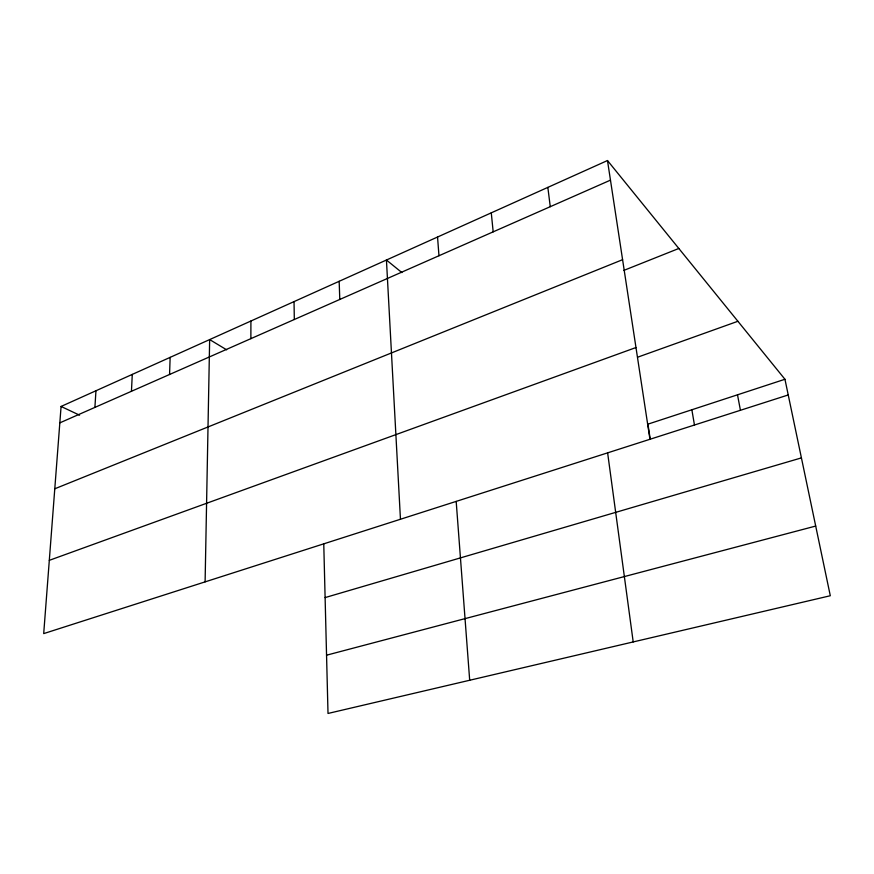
<?xml version="1.0" encoding="UTF-8"?>
<svg xmlns="http://www.w3.org/2000/svg" width="874" height="874" viewBox="0 0 874 874"><rect width="100%" height="100%" fill="white"/><g stroke="black" fill="none" stroke-linecap="round" stroke-linejoin="round"><path stroke-width="1.31" d="M250.871 338.653L250.914 321.02M205.106 581.844L209.651 339.582L226.65 349.818M169.556 374.498L170.146 357.368M131.45 391.301L132.28 374.411M94.905 407.404L95.954 390.754M323.762 543.901L328.012 713.457L830.3 595.74L784.95 379.272L607.485 160.543L61.082 406.454L43.7 633.606L788.239 394.961M59.825 422.863L610.478 180.142M54.789 488.784L622.594 259.687M623.774 270.427L678.836 248.478M49.305 560.343L635.977 347.535M638.14 357.018L737.896 321.282M784.95 379.272L647.929 424.152L650.234 439.218M325.106 597.587L801.425 457.889M326.548 655.194L815.704 526.061M61.082 406.454L79.578 415.194M401.898 272.59L386.439 260.026L400.456 519.189M737.503 394.819L740.431 410.288M691.858 409.764L694.469 425.026M607.485 160.543L649.939 439.174M607.627 452.874L633.202 641.931M547.845 187.386L550.259 206.69M491.275 212.841L493.176 231.85M437.546 237.029L438.966 255.743M456.184 501.436L469.688 680.256M339.167 281.297L339.789 299.465M294.035 301.606L294.32 319.513"/></g></svg>
